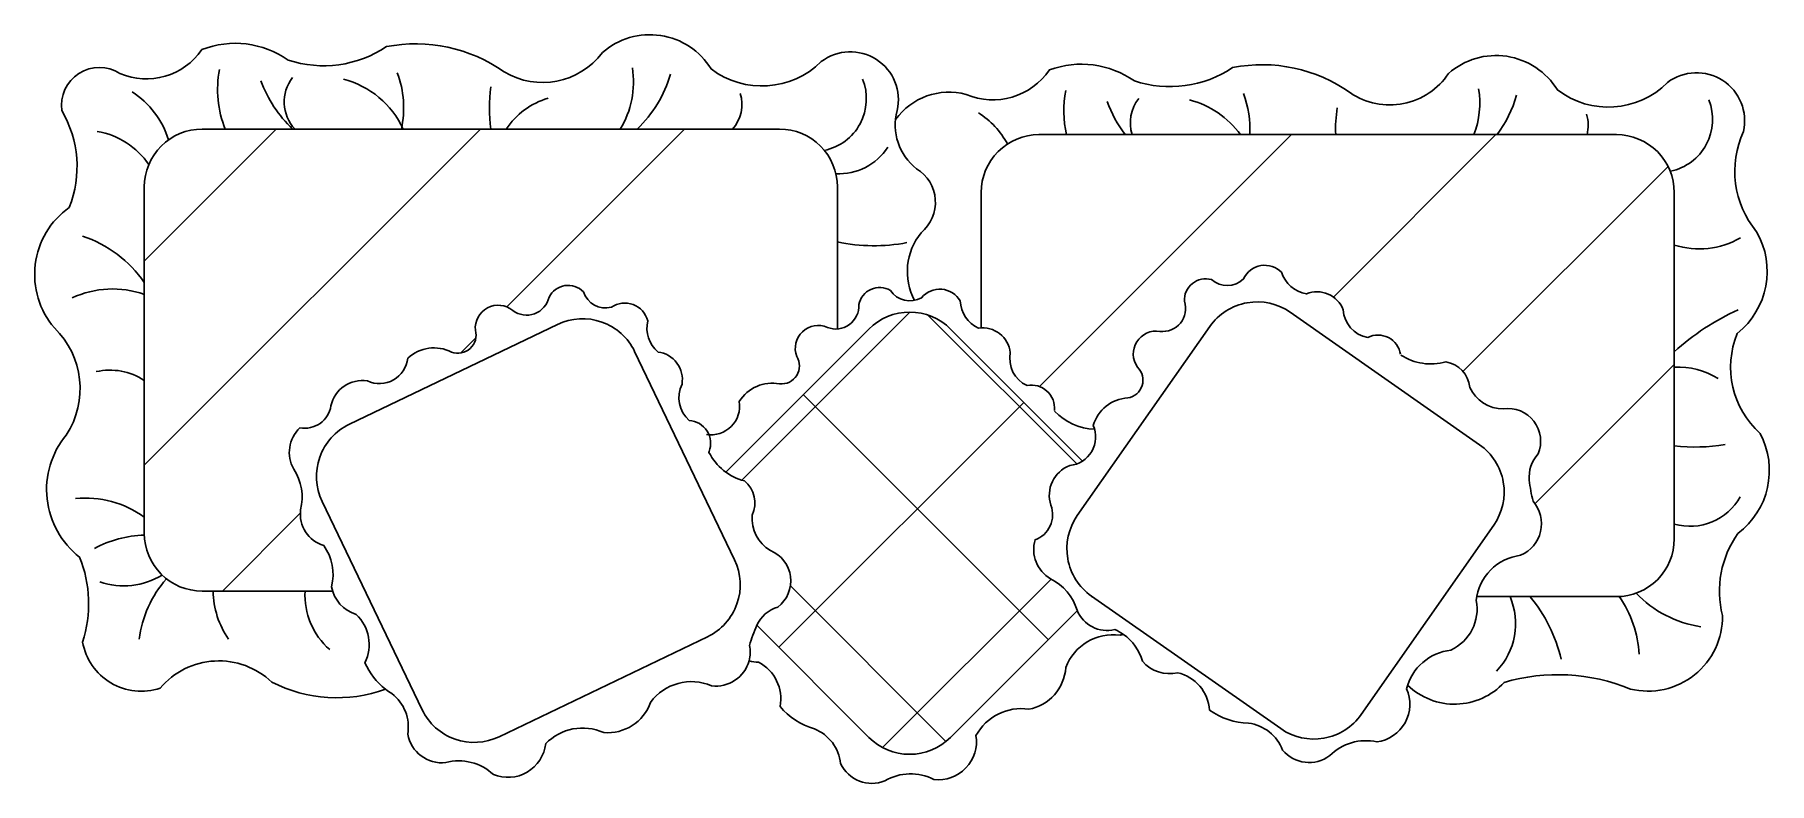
# Model space of a CAD drawing. Extents: x 5.7 to 7.2, y 8.6 to 9.25.
import ezdxf

# ---------------------------------------------------------------- set-up
doc = ezdxf.new("R2010")
doc.units = 0
doc.layers.get('0').update_dxf_attribs({"linetype": 'CONTINUOUS'})

# ---------------------------------------------------------------- blocks, each defined once
blk = doc.blocks.new('*X2')
at = {"color": 0}
for p, q in [((8.5101, 8.6868), (8.6556, 8.8324)), ((8.8, 8.7009), (8.6711, 8.8298)), ((8.7753, 8.5488), (8.5632, 8.7609)), ((8.5421, 8.5421), (8.7542, 8.7542)), ((8.6867, 8.4606), (8.5521, 8.5953)), ((8.632, 8.4553), (8.7779, 8.6011))]:
    blk.add_line(p, q, dxfattribs=at)
blk = doc.blocks.new('*X1')
at = {"color": 0}
for p, q in [((8.7679, 8.7679), (8.986, 8.986)), ((9.0222, 8.8454), (9.1628, 8.986)), ((9.1344, 8.7809), (9.312, 8.9584)), ((9.1968, 8.6665), (9.3173, 8.7869))]:
    blk.add_line(p, q, dxfattribs=at)
blk = doc.blocks.new('*X0')
at = {"color": 0}
for p, q in [((7.9927, 8.8766), (8.1069, 8.9908)), ((7.9927, 8.6998), (8.2837, 8.9908)), ((8.3065, 8.8369), (8.4605, 8.9908)), ((8.2667, 8.797), (8.2798, 8.8101)), ((8.0605, 8.5908), (8.1278, 8.6582))]:
    blk.add_line(p, q, dxfattribs=at)

msp = doc.modelspace()

# ---------------------------------------------------------------- linework, layer by layer
at = {"color": 0}
msp.add_line((6.6131, 8.7595), (6.6135, 8.7599), dxfattribs=at)
for points in [[(6.0021, 8.6793, -0.207616), (5.9036, 8.6855, 0.43175), (5.807, 8.6803, -0.458775), (5.7399, 8.7202, 0.173719), (5.7373, 8.7937, -0.423238), (5.7257, 8.8994, 0.361242), (5.7154, 8.9921, -0.439402), (5.7283, 9.0965, 0.230706), (5.7219, 9.1803, -0.641938), (5.7721, 9.2125, 0.35828), (5.8431, 9.2331, -0.251824), (5.9178, 9.2241, 0.23131), (6.0029, 9.2357, -0.205167), (6.1048, 9.2138, 0.382818), (6.1899, 9.2305, -0.465753), (6.284, 9.2164, 0.37309), (6.3794, 9.2228, -0.699805), (6.4451, 9.1803, 0.303606)], [(6.887, 8.6828, 0.421688), (6.9705, 8.6852, -0.170798), (7.0798, 8.6795, 0.491203), (7.1595, 8.7432, -0.218539), (7.1728, 8.8141, 0.369892), (7.1921, 8.9008, -0.315467), (7.1723, 8.9874, 0.372099), (7.189, 9.0755, -0.28769), (7.1777, 9.1622, 0.699805), (7.112, 9.2047, -0.377458), (7.0166, 9.1983, 0.465753), (6.9224, 9.2125, -0.415921), (6.8374, 9.1957, 0.205167), (6.7355, 9.2176, -0.23131), (6.6504, 9.206, 0.247323), (6.5769, 9.2155, -0.35731), (6.5047, 9.1944, 0.309881), (6.4437, 9.1727)], [(6.4451, 9.1803, 0.303606), (6.4619, 9.13, -0.513201), (6.4658, 9.0746, 0.303131), (6.4602, 9.016)], [(6.3933, 8.9913), (6.3933, 9.1143, 0.414214), (6.3433, 9.1643), (5.8433, 9.1643, 0.414214), (5.7933, 9.1143), (5.7933, 8.8143, 0.414214), (5.8433, 8.7643), (5.9564, 8.7643)], [(6.9469, 8.7595), (7.0678, 8.7595, 0.414214), (7.1178, 8.8095), (7.1178, 9.1095, 0.414214), (7.0678, 9.1595), (6.5678, 9.1595, 0.414214), (6.5178, 9.1095), (6.5178, 8.9922)], [(6.8808, 8.9693, 0.50546), (6.8524, 8.9839, -0.3462), (6.8312, 9.0079, 0.422858), (6.7993, 9.0216, -0.280529), (6.7779, 9.0403, 0.523802), (6.7449, 9.0346, -0.394143), (6.7171, 9.034, 0.511586), (6.6937, 9.0152, -0.550738), (6.6724, 8.9892, 0.664723), (6.6531, 8.9582, -0.61809), (6.6447, 8.9315, 0.315846), (6.6148, 8.9078, -0.50955), (6.5945, 8.873, 0.403924), (6.5782, 8.8386, -0.416944), (6.5644, 8.8087, 0.343276), (6.5779, 8.7749, -0.209993), (6.6008, 8.7477, 0.371457), (6.6335, 8.731, -0.049863), (6.641, 8.7268, 0.281917)], [(6.2822, 8.8851, 0.50546), (6.2651, 8.912, -0.3462), (6.2588, 8.9435, 0.422858), (6.2381, 8.9713, -0.280529), (6.2291, 8.9983, 0.523802), (6.1977, 9.01, -0.394143), (6.1734, 9.0234, 0.511586), (6.1437, 9.0189, -0.550738), (6.1123, 9.0073, 0.664723), (6.0799, 8.9902, -0.61809), (6.0592, 8.9713, 0.315846), (6.0215, 8.9659, -0.50955), (5.9864, 8.9462, 0.403924), (5.9549, 8.9246, -0.416944), (5.928, 8.9057, 0.343276), (5.9226, 8.8698, -0.209993), (5.9286, 8.8347, 0.371457), (5.9486, 8.8038, -0.221594), (5.9554, 8.7681, 0.281917), (5.9767, 8.7441, -0.330079), (5.9843, 8.7022, 0.121426), (6.0021, 8.6793, -0.280315)], [(6.5812, 8.9208, 0.50546), (6.5575, 8.9422, -0.3462), (6.543, 8.9708, 0.422858), (6.5156, 8.992, -0.280529), (6.4996, 9.0155, 0.523802), (6.4662, 9.0183, -0.394143), (6.4392, 9.0247, 0.511586), (6.4118, 9.0124, -0.550738), (6.3847, 8.9926, 0.664723), (6.3581, 8.9675, -0.61809), (6.3433, 8.9437, 0.315846), (6.3084, 8.9284, -0.50955), (6.28, 8.8999)], [(6.6055, 8.8769), (6.4913, 8.9912, 0.414214), (6.4206, 8.9912), (6.2966, 8.8673)], [(6.8861, 8.6797, -0.315903), (6.9245, 8.7132, 0.342874), (6.9464, 8.7562, -0.349103), (6.9848, 8.7953, 0.509036), (6.9956, 8.8421, -0.039688), (6.9923, 8.8602, -0.213394), (6.9999, 8.883, 0.582394), (6.9699, 8.9221, -0.297556), (6.9408, 8.9407, 0.338095), (6.9201, 8.9628, -0.217899), (6.8811, 8.9687)], [(6.616, 8.9046, -0.208583), (6.5814, 8.9202)], [(6.3168, 8.704, 0.113399), (6.3173, 8.7173, -0.039688), (6.3235, 8.7347, -0.213394), (6.3417, 8.7505, 0.582394), (6.3353, 8.7994, -0.297556), (6.3196, 8.8301, 0.338095), (6.3129, 8.8597, -0.217899), (6.2821, 8.8844)], [(6.3235, 8.7347), (6.4205, 8.6376, 0.414214), (6.4912, 8.6376), (6.6009, 8.7473)], [(6.3168, 8.704, 0.068986), (6.3251, 8.7027, -0.330079), (6.3437, 8.6644, 0.149681), (6.3734, 8.6449, -0.280315), (6.3961, 8.6149, 0.395478), (6.4345, 8.6, -0.258424), (6.4769, 8.6012, 0.49816), (6.5133, 8.6392, -0.315903), (6.559, 8.662, 0.342874), (6.591, 8.6981, -0.349103), (6.638, 8.7262, 0.02521), (6.641, 8.7268, -0.039688)], [(6.641, 8.7268, -0.169855), (6.6574, 8.7036, 0.281917), (6.6879, 8.6936, -0.330079), (6.7155, 8.6613, 0.149681), (6.7492, 8.6499, -0.280315), (6.7787, 8.6266, 0.395478), (6.8196, 8.6218, -0.258424), (6.8604, 8.6337, 0.49816), (6.8861, 8.6797, -0.315903)], [(6.0021, 8.6793, 0.027751), (6.0076, 8.6755, -0.280315), (6.0213, 8.6405, 0.395478), (6.0543, 8.6158, -0.258424), (6.0955, 8.6055, 0.49816), (6.1408, 8.6322, -0.315903), (6.191, 8.6418, 0.342874), (6.2315, 8.6679, -0.349103), (6.2844, 8.6823, 0.374046), (6.3168, 8.704, -0.039688)]]:
    msp.add_lwpolyline(points, format="xyb", dxfattribs=at)
for points in [[(6.9492, 8.891), (6.7854, 9.0057, 0.414214), (6.7158, 8.9934), (6.601, 8.8296, 0.414214), (6.6133, 8.76), (6.7771, 8.6452, 0.414214), (6.8468, 8.6575), (6.9615, 8.8213, 0.414214)], [(6.1005, 8.6382), (6.2808, 8.7247, 0.414214), (6.3043, 8.7914), (6.2178, 8.9717, 0.414214), (6.1511, 8.9952), (5.9708, 8.9087, 0.414214), (5.9473, 8.842), (6.0338, 8.6616, 0.414214)]]:
    msp.add_lwpolyline(points, format="xyb", close=True, dxfattribs=at)
msp.add_lwpolyline([(6.6131, 8.7595), (6.614, 8.7595)], dxfattribs=at)
for centre, radius, start, end in [((5.9475, 9.1985), 0.0908, 168.9769, 202.1667), ((5.9982, 9.2444), 0.1108, 200.1598, 226.3387), ((5.9489, 9.1879), 0.0345, 142.1975, 223.2222), ((5.9462, 9.1318), 0.0782, 24.4837, 75.6332), ((5.9309, 9.1826), 0.0869, 347.7899, 20.5145), ((6.1396, 9.2049), 0.0772, 328.2505, 9.2194), ((6.1464, 9.2413), 0.1065, 313.6858, 343.8911), ((6.3727, 9.1906), 0.0457, 281.7119, 21.8109), ((5.7413, 9.1325), 0.0763, 17.1062, 57.0914), ((6.214, 9.1822), 0.122, 171.237, 188.4395), ((6.1613, 9.1281), 0.0656, 106.2617, 146.6048), ((6.279, 9.1856), 0.0317, 317.6352, 17.6474), ((6.6801, 9.1804), 0.0908, 168.9769, 193.3324), ((6.6814, 9.1698), 0.0345, 142.1975, 197.3684), ((6.6635, 9.1646), 0.0869, 356.6559, 20.5145), ((6.8722, 9.1868), 0.0772, 339.288, 9.2194), ((6.879, 9.2232), 0.1065, 323.2626, 343.8911), ((6.4739, 9.1144), 0.0763, 29.0187, 57.0914), ((6.7308, 9.2264), 0.1108, 200.1598, 217.1064), ((6.6788, 9.1138), 0.0782, 35.7791, 75.6332), ((6.9466, 9.1641), 0.122, 171.237, 182.1555), ((7.0116, 9.1675), 0.0317, 345.2799, 17.6474), ((7.1053, 9.1726), 0.0457, 281.7119, 21.8109), ((5.741, 9.0954), 0.0679, 34.1652, 80.1912), ((6.3946, 9.1763), 0.0507, 267.014, 326.8133), ((5.7066, 8.9719), 0.1051, 34.4694, 71.6025), ((6.4247, 9.2159), 0.1526, 258.1165, 280.9024), ((7.1393, 9.1327), 0.0721, 252.6857, 299.7676), ((5.7658, 8.943), 0.0829, 70.6129, 114.8888), ((7.2641, 8.8095), 0.2183, 114.6207, 132.0854), ((5.7636, 8.9012), 0.0544, 56.9086, 102.6171), ((7.1215, 8.8949), 0.0634, 57.2725, 93.3722), ((7.1356, 9.0506), 0.1616, 263.6822, 279.3634), ((6.3279, 8.8825), 0.0458, 176.841, 177.6844), ((7.1315, 8.8701), 0.0497, 253.949, 331.0263), ((5.7425, 8.7588), 0.086, 53.8669, 95.8066), ((5.7953, 8.7178), 0.0949, 91.2349, 118.4018), ((5.7756, 8.8325), 0.0637, 250.9707, 301.3797), ((5.8869, 8.7097), 0.099, 138.8154, 172.5281), ((5.9291, 8.7655), 0.0762, 180.966, 214.3117), ((5.995, 8.7608), 0.0626, 176.7966, 228.8237), ((6.9207, 8.7361), 0.0597, 316.4924, 23.082), ((6.8934, 8.6764), 0.1297, 12.9285, 39.8203), ((6.991, 8.7047), 0.0964, 2.8743, 34.7202), ((7.1557, 8.8309), 0.0986, 223.9608, 261.2349)]:
    msp.add_arc(centre, radius, start, end, dxfattribs=at)

# ---------------------------------------------------------------- block references
for name in ['*X0', '*X1', '*X2']:
    msp.add_blockref(name, (-2.1995, 0.1735), dxfattribs=at)

doc.saveas('drawing.dxf')
